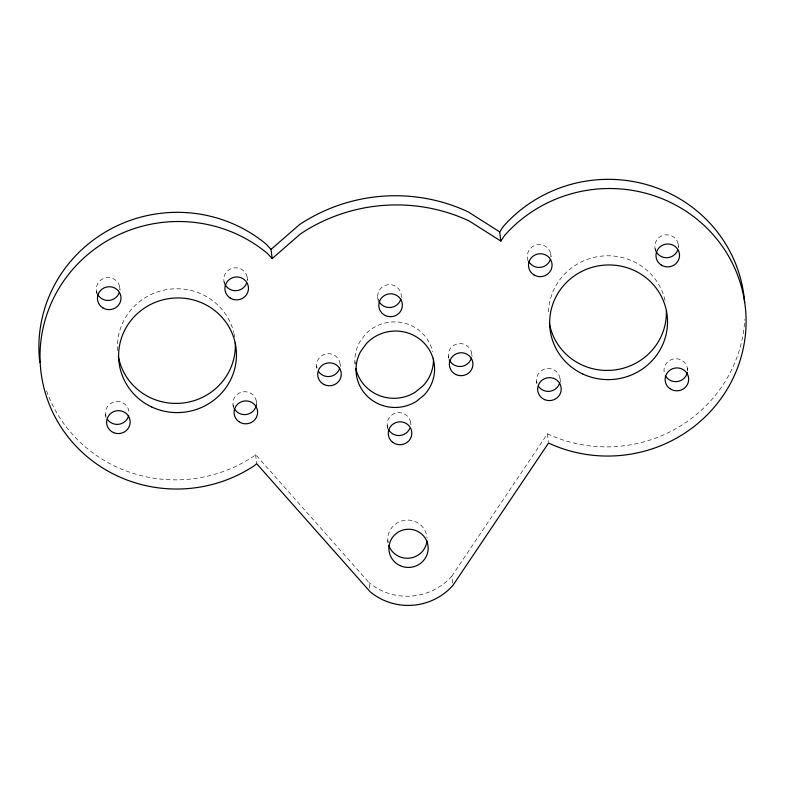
<?xml version="1.0" encoding="UTF-8"?>
<svg xmlns="http://www.w3.org/2000/svg" width="785" height="785" viewBox="0 0 785 785"><rect width="100%" height="100%" fill="white"/><g stroke="black" fill="none" stroke-linecap="round" stroke-linejoin="round"><path stroke-width="0.59" stroke-dasharray="3.92 2.94" d="M452.611 583.118L451.767 576.229L547.42 433.85A137.561 133.705 -7 0 0 744.769 319.505M369.696 588.299L368.989 582.568L255.567 454.544L253.506 456.34A137.561 133.705 -7 0 1 46.472 390.744M678.211 244.086L678.632 247.52M687.434 368.42L687.709 370.716M655.043 248.462L655.318 250.749M550.678 253.526L551.099 256.97M560.029 378.635L560.451 382.079M527.922 260.816L527.638 258.52A11.795 11.461 -7 0 1 538.196 244.606A11.795 11.461 -7 0 1 550.933 256.509M547.42 433.85L548.401 441.876M536.597 381.274L536.871 383.571M471.775 354.143L472.06 356.439M448.264 355.948L448.549 358.245M401.498 297.466L401.213 295.18A11.795 11.461 -7 0 0 387.093 284.857A11.795 11.461 -7 0 0 378.321 299.899M410.614 422.634L410.898 424.93M377.703 296.975L378.125 300.41M387.211 425.548L387.633 428.993M387.8 540.414L388.075 542.71M354.928 361.807L355.212 364.103M340.111 364.22L340.386 366.516M316.6 366.026L316.875 368.312M247.147 277.066L247.569 280.51M256.371 401.4L256.793 404.844M255.567 454.544L256.695 463.719M223.98 281.442L224.265 283.738M233.057 404.972L233.479 408.406M119.624 286.515L120.046 289.95M96.575 291.5L96.859 293.796M105.533 414.254L105.955 417.698M387.633 427.511A11.795 11.461 -7 0 1 397.495 412.724A11.795 11.461 -7 0 1 410.683 424.636M97.183 293.413A11.795 11.461 -7 0 1 106.112 277.713A11.795 11.461 -7 0 1 119.869 289.488M448.588 357.921A11.795 11.461 -7 0 1 459.176 343.614A11.795 11.461 -7 0 1 471.746 356.145M548.558 311.851A58.953 57.305 -7 0 1 602.056 256.067A58.953 57.305 -7 0 1 665.072 300.626M388.025 542.406A19.654 19.105 -7 0 1 405.227 520.18A19.654 19.105 -7 0 1 427.02 537.902M451.767 576.229A58.708 57.06 -7 0 1 368.989 582.568M355.085 364.014A39.309 38.2 -7 0 1 359.432 342.486L365.359 334.312A39.309 38.2 -7 0 1 404.55 323.155A39.309 38.2 -7 0 1 432.584 351.749M655.593 250.386A11.795 11.461 -7 0 1 664.964 234.931A11.795 11.461 -7 0 1 678.377 247.069M233.537 406.905A11.795 11.461 -7 0 1 243.468 391.793A11.795 11.461 -7 0 1 256.42 404.393M316.924 367.998A11.795 11.461 -7 0 1 327.512 353.692A11.795 11.461 -7 0 1 340.072 366.222M117.622 350.591A58.953 57.305 -7 0 1 167.47 289.488A58.953 57.305 -7 0 1 233.744 332.477M234.008 333.605A58.953 57.305 -7 0 1 234.656 337.03M105.936 416.217A11.795 11.461 -7 0 1 114.953 401.704A11.795 11.461 -7 0 1 128.966 411.615M536.989 383.237A11.795 11.461 -7 0 1 547.037 368.567A11.795 11.461 -7 0 1 560.068 380.637M664.12 371.982A11.795 11.461 -7 0 1 675.051 358.765A11.795 11.461 -7 0 1 687.562 370.412M224.53 283.365A11.795 11.461 -7 0 1 233.901 267.911A11.795 11.461 -7 0 1 247.314 280.049"/><path stroke-width="1.18" d="M500.83 241.064L504.647 235.412A137.561 133.705 -7 0 1 689.21 213.383A137.561 133.705 -7 0 1 726.596 390.174A137.561 133.705 -7 0 1 548.538 443.025L452.896 585.404A58.708 57.06 -7 0 1 370.118 591.743L256.695 463.719L254.634 465.505A137.561 133.705 -7 0 1 70.827 440.356A137.561 133.705 -7 0 1 81.826 259.864A137.561 133.705 -7 0 1 267.557 253.555L272.159 258.569L300.586 233.822A169.011 164.271 -7 0 1 469.096 220.928L500.83 241.064L499.702 231.899L503.519 226.237A137.561 133.705 -7 0 1 650.863 185.888A137.561 133.705 -7 0 1 744.622 302.617M272.159 258.569L271.031 249.394L299.458 224.647A169.011 164.271 -7 0 1 467.968 211.754L499.702 231.899M271.031 249.394L266.429 244.38A137.561 133.705 -7 0 0 112.078 228.298A137.561 133.705 -7 0 0 39.829 362.562M409.75 428.522A11.795 11.461 -7 0 1 388.398 429.356M119.32 292.442A11.795 11.461 -7 0 1 97.615 294.316M471.363 358.107A11.795 11.461 -7 0 1 449.265 359.795M400.801 299.134A11.795 11.461 -7 0 1 378.704 300.832M666.367 310.899A58.953 57.305 -7 0 1 613.468 370.098A58.953 57.305 -7 0 1 549.402 323.322M426.962 540.904A19.654 19.105 -7 0 1 409.593 558.135A19.654 19.105 -7 0 1 388.761 545.31M339.689 368.185A11.795 11.461 -7 0 1 318.592 371.619M433.448 358.362A39.309 38.2 -7 0 1 423.007 385.857L415.118 392.284A39.309 38.2 -7 0 1 355.791 368.42M677.74 250.003A11.795 11.461 -7 0 1 655.995 251.298M256.263 405.384A11.795 11.461 -7 0 1 234.362 408.73M235.264 342.741A58.953 57.305 -7 0 1 182.993 403.019A58.953 57.305 -7 0 1 118.349 356.302M128.691 415.589A11.795 11.461 -7 0 1 107.741 419.779M559.754 382.609A11.795 11.461 -7 0 1 538.804 386.789M687.326 372.394A11.795 11.461 -7 0 1 665.415 375.75M550.383 259.452A11.795 11.461 -7 0 1 528.678 261.326M246.676 282.983A11.795 11.461 -7 0 1 224.932 284.278M366.487 343.477L360.56 351.66A39.309 38.2 -7 0 0 368.616 397.475A39.309 38.2 -7 0 0 416.246 401.459L424.135 395.032A39.309 38.2 -7 0 0 422.006 341.043A39.309 38.2 -7 0 0 366.487 343.477M324.333 384.64A11.795 11.461 -7 0 0 341.239 373.395A11.795 11.461 -7 0 0 322.87 364.848A11.795 11.461 -7 0 0 324.333 384.64M399.732 565.475A19.654 19.105 -7 0 0 428.139 547.076A19.654 19.105 -7 0 0 397.73 532.446A19.654 19.105 -7 0 0 399.732 565.475M385.445 315.599A11.795 11.461 -7 0 0 402.342 304.345A11.795 11.461 -7 0 0 383.983 295.798A11.795 11.461 -7 0 0 385.445 315.599M582.853 374.033A58.953 57.305 -7 0 0 667.378 317.788A58.953 57.305 -7 0 0 575.552 275.035A58.953 57.305 -7 0 0 582.853 374.033M455.997 374.573A11.795 11.461 -7 0 0 472.904 363.318A11.795 11.461 -7 0 0 454.535 354.771A11.795 11.461 -7 0 0 455.997 374.573M392.765 442.338A11.795 11.461 -7 0 0 411.713 434.802A11.795 11.461 -7 0 0 395.64 422.664A11.795 11.461 -7 0 0 392.765 442.338M230.034 297.937A11.795 11.461 -7 0 0 248.443 289.223A11.795 11.461 -7 0 0 231.595 278.125A11.795 11.461 -7 0 0 230.034 297.937M102.835 307.857A11.795 11.461 -7 0 0 120.998 298.663A11.795 11.461 -7 0 0 103.846 288.016A11.795 11.461 -7 0 0 102.835 307.857M238.836 421.623A11.795 11.461 -7 0 0 257.549 413.567A11.795 11.461 -7 0 0 241.132 401.881A11.795 11.461 -7 0 0 238.836 421.623M113.619 432.633A11.795 11.461 -7 0 0 130.094 420.789A11.795 11.461 -7 0 0 111.411 412.91A11.795 11.461 -7 0 0 113.619 432.633M151.799 407.013A58.953 57.305 -7 0 0 236.314 350.767A58.953 57.305 -7 0 0 144.489 308.024A58.953 57.305 -7 0 0 151.799 407.013M661.098 264.947A11.795 11.461 -7 0 0 679.506 256.244A11.795 11.461 -7 0 0 662.658 245.136A11.795 11.461 -7 0 0 661.098 264.947M533.898 274.878A11.795 11.461 -7 0 0 552.061 265.683A11.795 11.461 -7 0 0 534.899 255.037A11.795 11.461 -7 0 0 533.898 274.878M669.899 388.644A11.795 11.461 -7 0 0 688.612 380.588A11.795 11.461 -7 0 0 672.195 368.891A11.795 11.461 -7 0 0 669.899 388.644M544.682 399.653A11.795 11.461 -7 0 0 561.157 387.81A11.795 11.461 -7 0 0 542.474 379.92A11.795 11.461 -7 0 0 544.682 399.653"/></g></svg>
